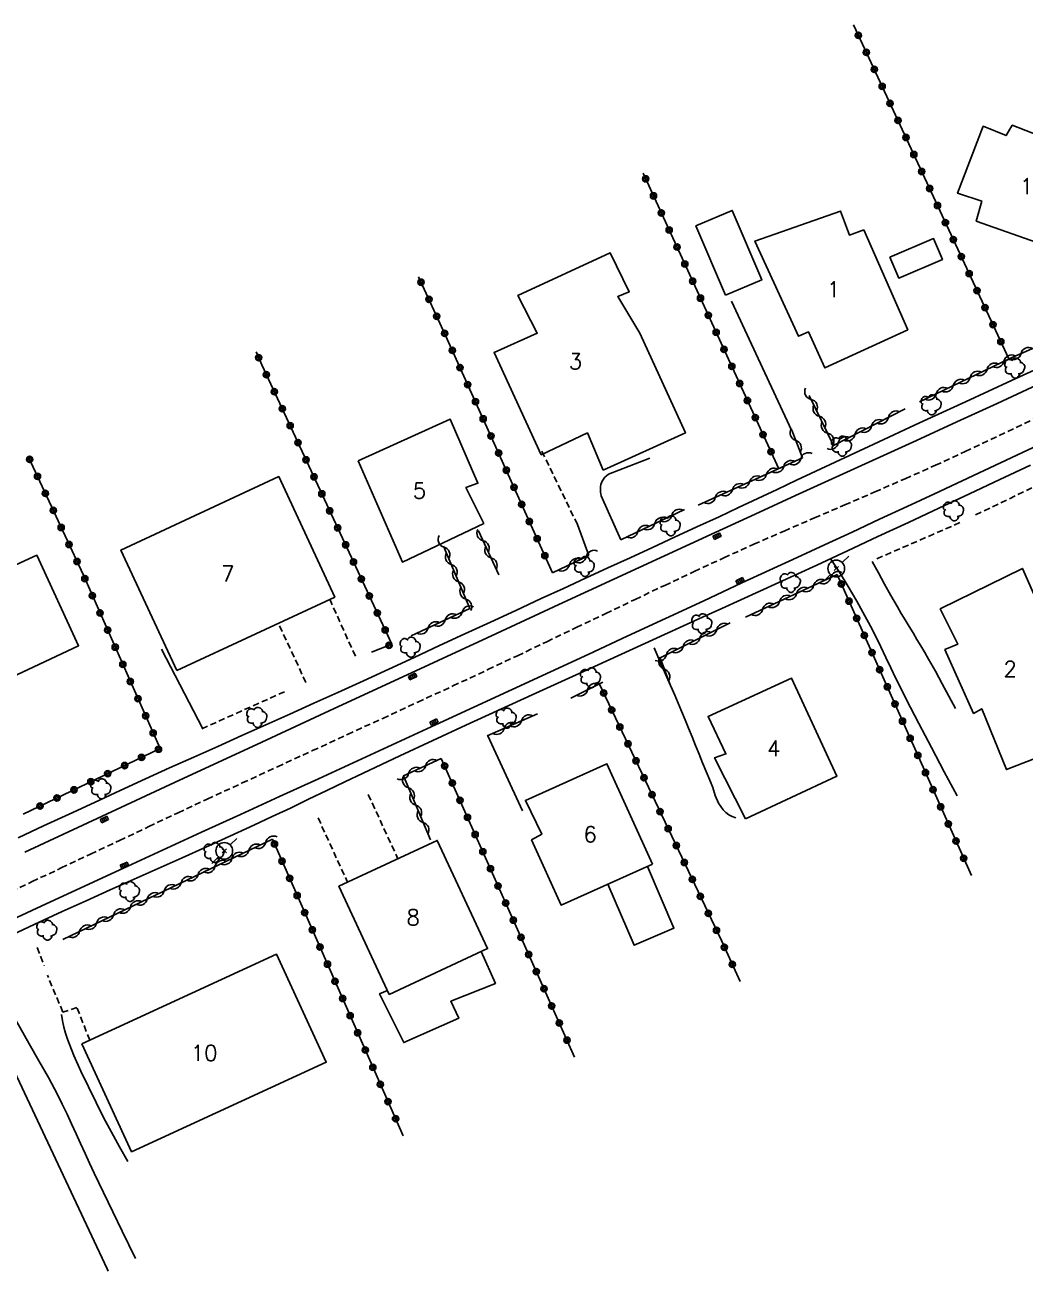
# Model space of a CAD drawing. Header units: millimetres. Extents: x 168000 to 169000, y 126998 to 128000.
# Drawn here: x 168180 to 168260, y 127900.4 to 128000 of the extents above; entities that cross this region are included whole.
import ezdxf
from ezdxf.enums import TextEntityAlignment as Align

# ---------------------------------------------------------------- set-up
doc = ezdxf.new("R2010")
doc.units = ezdxf.units.MM
doc.linetypes.add('DASHED', pattern=[0.75, 0.5, -0.25])
doc.layers.get('0').update_dxf_attribs({"linetype": 'CONTINUOUS'})
for name, color, linetype in [('W0001', 6, 'DASHED'), ('W0014', 7, 'CONTINUOUS'), ('W0017', 7, 'CONTINUOUS'), ('W0101', 7, 'CONTINUOUS'), ('W0104', 1, 'CONTINUOUS'), ('W0112', 1, 'DASHED'), ('W0300', 7, 'CONTINUOUS'), ('W0310', 3, 'CONTINUOUS'), ('W0323', 7, 'CONTINUOUS'), ('W0333', 7, 'CONTINUOUS'), ('W0401', 7, 'CONTINUOUS'), ('W0473', 7, 'CONTINUOUS'), ('W0991', 7, 'CONTINUOUS')]:
    doc.layers.add(name, color=color, linetype=linetype)
doc.styles.get("Standard").update_dxf_attribs({"font": 'romans.shx', "width": 0.85})

# ---------------------------------------------------------------- blocks, each defined once
blk = doc.blocks.new('T401')
for p, q in [((-0.3, 0.3), (0, 0.3)), ((-0.3, -0.25), (-0.3, 0.3)), ((-0.3, 0.15), (0, 0.15)), ((-0.3, 0), (0, 0)), ((0, 0.3), (0, -0.25)), ((-0.3, -0.15), (0, -0.15)), ((-0.3, -0.25), (-0.3, -0.3)), ((-0.3, -0.3), (0, -0.3)), ((0, -0.3), (0, -0.25))]:
    blk.add_line(p, q)
blk = doc.blocks.new('T300')
for p, q in [((-0.8, 0.514), (-0.857, 0.343)), ((-0.857, 0.343), (-0.857, 0.171)), ((-0.857, 0.171), (-0.743, 0.057)), ((-0.686, 0.629), (-0.8, 0.514)), ((-0.8, -0.057), (-0.743, 0.057)), ((-0.743, 0.057), (-0.686, 0.114)), ((-0.571, 0.686), (-0.686, 0.629)), ((-0.457, 0.686), (-0.571, 0.686)), ((-0.286, 0.629), (-0.457, 0.686)), ((-0.286, 0.629), (-0.171, 0.743)), ((-0.229, 0.571), (-0.286, 0.629)), ((-0.171, 0.743), (-0.057, 0.8)), ((-0.057, 0.8), (0.057, 0.8)), ((0.057, 0.8), (0.229, 0.743)), ((0.229, 0.743), (0.343, 0.629)), ((0.343, 0.629), (0.4, 0.514)), ((0.457, 0.457), (0.343, 0.457)), ((0.4, 0.514), (0.4, 0.457)), ((0.571, 0.4), (0.457, 0.457)), ((0.571, 0.4), (0.686, 0.286)), ((0.686, 0.286), (0.743, 0.171)), ((0.743, 0.057), (0.686, -0.171)), ((0.743, 0.171), (0.743, 0.057)), ((-0.8, -0.171), (-0.8, -0.057)), ((-0.8, -0.229), (-0.8, -0.171)), ((-0.743, -0.343), (-0.8, -0.229)), ((-0.686, -0.4), (-0.743, -0.343)), ((-0.514, -0.457), (-0.686, -0.4)), ((-0.4, -0.457), (-0.514, -0.457)), ((-0.4, -0.457), (-0.343, -0.457)), ((-0.343, -0.457), (-0.343, -0.4)), ((-0.343, -0.514), (-0.343, -0.457)), ((-0.286, -0.629), (-0.343, -0.514)), ((-0.171, -0.743), (-0.286, -0.629)), ((-0.057, -0.8), (-0.171, -0.743)), ((0.057, -0.8), (-0.057, -0.8)), ((0.171, -0.743), (0.057, -0.8)), ((0.229, -0.686), (0.171, -0.743)), ((0.286, -0.457), (0.229, -0.457)), ((0.286, -0.629), (0.229, -0.686)), ((0.457, -0.4), (0.286, -0.457)), ((0.343, -0.514), (0.286, -0.629)), ((0.343, -0.514), (0.343, -0.457)), ((0.571, -0.343), (0.457, -0.4)), ((0.629, -0.286), (0.571, -0.343)), ((0.686, -0.171), (0.629, -0.286))]:
    blk.add_line(p, q)
blk = doc.blocks.new('T473')
for p, q in [((0.500001, 0.500001), (1.000002, 1.000002)), ((-0.166667, 0.166667), (0.166667, -0.166667)), ((-0.166667, -0.166667), (0.166667, 0.166667)), ((-1.000002, -1.000002), (-0.500001, -0.500001))]:
    blk.add_line(p, q)
blk.add_ellipse((0, 0), major_axis=(0.471405, 0.471405), ratio=1, start_param=5.497787144, end_param=11.780972451)
blk = doc.blocks.new('t310o')
at = {"color": 0, "linetype": 'Continuous'}
for centre, start, end in [((-0.5, 0.375), 216.8699, 323.1304), ((0.5, -0.375), 36.8699, 143.1303)]:
    blk.add_arc(centre, 0.625, start, end, dxfattribs=at)
blk = doc.blocks.new('t323o')
at = {"color": 0, "linetype": 'Continuous'}
for radius in [0.25, 0.15]:
    blk.add_circle((0, 0), radius, dxfattribs=at)

msp = doc.modelspace()

# ---------------------------------------------------------------- linework, layer by layer
at = {"layer": 'W0001'}
msp.add_lwpolyline([(168178.203, 127930.44), (168180.542, 127931.527), (168182.877, 127932.623), (168185.21, 127933.723), (168187.542, 127934.825), (168189.874, 127935.927), (168192.208, 127937.024), (168194.545, 127938.115), (168197.349, 127939.415), (168200.155, 127940.709), (168202.963, 127942), (168205.771, 127943.289), (168208.579, 127944.579), (168211.386, 127945.871), (168214.191, 127947.169), (168216.992, 127948.474), (168219.354, 127949.585), (168221.71, 127950.706), (168224.064, 127951.833), (168226.417, 127952.961), (168228.772, 127954.088), (168231.13, 127955.207), (168233.493, 127956.315), (168235.863, 127957.407), (168238.268, 127958.49), (168240.682, 127959.551), (168243.103, 127960.597), (168245.527, 127961.636), (168247.949, 127962.678), (168250.367, 127963.732), (168252.777, 127964.805), (168255.174, 127965.904), (168261.895, 127969.084)], dxfattribs=at)
at = {"layer": 'W0014'}
for points in [[(168273.021, 127976.859), (168270.001, 127975.446), (168266.98, 127974.037), (168263.956, 127972.633), (168260.93, 127971.233), (168257.712, 127969.75), (168254.491, 127968.272), (168251.269, 127966.797), (168248.046, 127965.324), (168244.823, 127963.852), (168241.6, 127962.38), (168238.378, 127960.904), (168235.158, 127959.426), (168229.084, 127956.629), (168223.012, 127953.827), (168216.941, 127951.023), (168210.871, 127948.217), (168204.688, 127945.358), (168198.507, 127942.498), (168192.326, 127939.636), (168186.145, 127936.773), (168183.047, 127935.335), (168179.95, 127933.895)], [(168179.428, 127935.03), (168181.464, 127935.977), (168183.501, 127936.923), (168185.539, 127937.866), (168187.578, 127938.806), (168189.62, 127939.74), (168191.539, 127940.611), (168193.461, 127941.476), (168195.385, 127942.338), (168197.31, 127943.196), (168199.236, 127944.055), (168201.16, 127944.915), (168203.082, 127945.78), (168205.002, 127946.65), (168207.037, 127947.579), (168209.069, 127948.513), (168211.1, 127949.45), (168213.13, 127950.389), (168215.16, 127951.33), (168217.189, 127952.27), (168219.219, 127953.21), (168221.25, 127954.147), (168223.029, 127954.966), (168224.808, 127955.783), (168226.588, 127956.6), (168228.367, 127957.416), (168230.147, 127958.233), (168231.925, 127959.052), (168233.703, 127959.873), (168235.479, 127960.697), (168237.027, 127961.419), (168238.573, 127962.145), (168240.119, 127962.873), (168241.663, 127963.602), (168243.208, 127964.331), (168244.753, 127965.058), (168246.3, 127965.784), (168247.848, 127966.505), (168251.516, 127968.201), (168255.188, 127969.888), (168258.862, 127971.569), (168262.537, 127973.249)], [(168175.494, 127926.907), (168181.665, 127929.763), (168187.839, 127932.611), (168190.959, 127934.045), (168194.08, 127935.475), (168197.203, 127936.903), (168200.326, 127938.329), (168203.449, 127939.755), (168206.571, 127941.183), (168209.693, 127942.614), (168212.812, 127944.048), (168215.877, 127945.462), (168218.941, 127946.878), (168222.003, 127948.296), (168225.065, 127949.716), (168228.127, 127951.137), (168231.188, 127952.558), (168234.25, 127953.979), (168237.312, 127955.398), (168239.512, 127956.416), (168241.713, 127957.434), (168243.913, 127958.45), (168246.114, 127959.467), (168248.314, 127960.485), (168250.514, 127961.504), (168252.713, 127962.526), (168254.91, 127963.55), (168259.754, 127965.816), (168264.594, 127968.089)], [(168178.486, 127927.074), (168180.716, 127928.108), (168182.948, 127929.135), (168184.86, 127930.005), (168186.775, 127930.868), (168188.692, 127931.725), (168190.611, 127932.579), (168192.53, 127933.435), (168194.446, 127934.294), (168196.359, 127935.161), (168198.268, 127936.038), (168199.732, 127936.721), (168201.192, 127937.412), (168202.65, 127938.108), (168204.106, 127938.808), (168205.562, 127939.508), (168207.019, 127940.205), (168208.479, 127940.899), (168209.941, 127941.585), (168215.226, 127944.029), (168220.522, 127946.447), (168225.823, 127948.855), (168231.121, 127951.269), (168232.643, 127951.964), (168234.166, 127952.657), (168235.689, 127953.351), (168237.212, 127954.044), (168238.734, 127954.738), (168240.256, 127955.433), (168241.777, 127956.131), (168243.297, 127956.831), (168245.742, 127957.964), (168248.185, 127959.103), (168250.626, 127960.245), (168253.066, 127961.39), (168255.506, 127962.536), (168257.946, 127963.679), (168260.388, 127964.82)]]:
    msp.add_lwpolyline(points, dxfattribs=at)
at = {"layer": 'W0017'}
for points in [[(168241.285, 127967.611), (168236.469, 127977.909)], [(168229.945, 127965.366), (168226.637, 127964.084)], [(168226.637, 127964.084), (168226.483, 127963.974), (168226.345, 127963.844), (168226.225, 127963.698), (168226.125, 127963.538), (168226.064, 127963.4), (168226.024, 127963.256), (168226.001, 127963.109), (168225.988, 127962.961), (168225.987, 127962.813), (168225.998, 127962.665), (168226.023, 127962.518), (168226.061, 127962.375)], [(168226.061, 127962.375), (168227.617, 127958.858)], [(168225.066, 127957.603), (168224.152, 127960.076)], [(168244.373, 127957.388), (168245.102, 127956.255), (168245.809, 127955.108), (168246.491, 127953.946), (168247.15, 127952.771), (168247.588, 127951.95), (168248.011, 127951.121), (168248.422, 127950.286), (168248.825, 127949.447), (168249.225, 127948.607), (168249.627, 127947.768), (168250.035, 127946.932), (168250.453, 127946.101), (168251.451, 127944.166), (168252.461, 127942.237), (168253.484, 127940.315), (168254.52, 127938.399)], [(168247.723, 127957.122), (168248.217, 127956.207), (168248.719, 127955.296), (168249.228, 127954.389), (168249.744, 127953.486), (168250.05, 127952.962), (168250.361, 127952.441), (168250.676, 127951.923), (168250.993, 127951.405), (168251.309, 127950.887), (168251.623, 127950.368), (168251.932, 127949.846), (168252.236, 127949.321), (168252.789, 127948.338), (168253.332, 127947.349), (168253.865, 127946.354), (168254.387, 127945.354)], [(168190.894, 127950.11), (168194.189, 127943.741)], [(168230.279, 127950.221), (168230.835, 127948.959), (168231.386, 127947.694), (168231.931, 127946.427), (168232.471, 127945.157), (168232.759, 127944.47), (168233.042, 127943.781), (168233.324, 127943.09), (168233.603, 127942.4), (168233.884, 127941.709), (168234.166, 127941.02), (168234.453, 127940.332), (168234.744, 127939.646), (168234.97, 127939.047), (168235.179, 127938.424), (168235.44, 127937.81), (168235.811, 127937.259), (168236.023, 127937.046), (168236.263, 127936.867), (168236.527, 127936.724), (168236.809, 127936.621)], [(168219.75, 127937.192), (168216.98, 127943.17)], [(168176.952, 127924.502), (168177.601, 127923.35), (168178.249, 127922.198), (168178.897, 127921.045), (168179.545, 127919.893), (168180.309, 127918.553), (168181.08, 127917.217), (168181.84, 127915.873), (168182.566, 127914.511), (168182.955, 127913.736), (168183.331, 127912.955), (168183.698, 127912.17), (168184.058, 127911.381), (168184.414, 127910.592), (168184.772, 127909.802), (168185.134, 127909.015), (168185.503, 127908.231), (168186.614, 127905.915), (168187.733, 127903.603), (168188.81, 127901.4)], [(168188.196, 127909.16), (168187.531, 127910.325), (168186.886, 127911.501), (168186.262, 127912.688), (168185.657, 127913.885), (168185.043, 127915.124), (168184.438, 127916.369), (168183.871, 127917.634), (168183.374, 127918.928), (168183.217, 127919.415), (168183.082, 127919.909), (168182.97, 127920.409), (168182.88, 127920.913)]]:
    msp.add_lwpolyline(points, dxfattribs=at)
at = {"layer": 'W0101'}
for points in [[(168261.35, 127982.451), (168256.043, 127984.319), (168256.482, 127985.915), (168254.561, 127986.543), (168256.609, 127991.903), (168258.428, 127991.158), (168258.928, 127991.982), (168267.049, 127988.812), (168264.727, 127982.22), (168261.623, 127983.311)], [(168247.055, 127983.628), (168250.566, 127975.634), (168243.939, 127972.593), (168242.621, 127975.476), (168241.83, 127975.121), (168238.352, 127982.721), (168245.18, 127985.126), (168245.902, 127983.208)], [(168226.219, 127964.424), (168232.785, 127967.398), (168229.145, 127975.376), (168227.371, 127978.292), (168228.303, 127978.675), (168226.76, 127981.797), (168219.389, 127978.38), (168220.936, 127975.359), (168217.482, 127973.82), (168221.26, 127965.642), (168224.951, 127967.386)], [(168206.627, 127965.151), (168210.152, 127957.064), (168216.664, 127960.153), (168215.234, 127963.029), (168216.187, 127963.373), (168213.984, 127968.486)], [(168192.123, 127948.396), (168204.746, 127954.275), (168200.26, 127963.907), (168187.637, 127958.029)], [(168167.937, 127951.655), (168173.138, 127939.95), (168177.634, 127942.084), (168175.716, 127946.378), (168184.261, 127950.383), (168180.92, 127957.618)], [(168265.16, 127944.307), (168259.744, 127956.564), (168253.17, 127953.319), (168254.566, 127950.495), (168253.543, 127950.08), (168255.838, 127944.976), (168256.484, 127945.345), (168258.467, 127940.489), (168261.418, 127941.645), (168260.824, 127942.519)], [(168237.59, 127936.54), (168235.127, 127941.426), (168236.033, 127941.739), (168234.604, 127944.729), (168241.264, 127947.803), (168244.898, 127939.958)], [(168230.156, 127932.914), (168226.506, 127940.953), (168219.998, 127938.015), (168221.293, 127935.31), (168220.488, 127934.866), (168222.846, 127929.659)], [(168209.096, 127922.521), (168205.078, 127931.163), (168212.943, 127934.819), (168216.961, 127926.177)], [(168184.529, 127918.575), (168200.098, 127925.731), (168204.066, 127917.099), (168188.5, 127909.942)]]:
    msp.add_lwpolyline(points, close=True, dxfattribs=at)
at = {"layer": 'W0104'}
for points in [[(168235.99, 127978.388), (168233.627, 127983.938), (168236.531, 127985.175), (168238.896, 127979.624)], [(168249.139, 127981.446), (168252.635, 127982.927), (168253.344, 127981.252), (168249.85, 127979.772)]]:
    msp.add_lwpolyline(points, close=True, dxfattribs=at)
for points in [[(168229.758, 127932.737), (168231.867, 127927.821), (168228.695, 127926.44), (168226.576, 127931.319)], [(168216.441, 127925.936), (168217.596, 127923.395), (168214.033, 127921.963), (168214.662, 127920.604), (168210.262, 127918.659), (168208.326, 127922.566), (168208.955, 127922.822)], [(168216.961, 127926.177), (168216.961, 127926.177)]]:
    msp.add_lwpolyline(points, dxfattribs=at)
at = {"layer": 'W0112'}
for points in [[(168224.152, 127960.076), (168221.256, 127966.037)], [(168261.182, 127963.32), (168255.973, 127960.831)], [(168254.746, 127960.219), (168247.885, 127957.238)], [(168204.344, 127954.108), (168206.471, 127949.365)], [(168202.437, 127947.433), (168200.23, 127952.199)], [(168194.111, 127943.749), (168200.824, 127946.751)], [(168207.424, 127938.495), (168209.793, 127933.354)], [(168203.412, 127936.625), (168205.76, 127931.48)], [(168180.946, 127926.258), (168181.513, 127924.813)], [(168185.145, 127918.857), (168184.13, 127921.469), (168182.995, 127921.101), (168181.767, 127924.047)]]:
    msp.add_lwpolyline(points, dxfattribs=at)
at = {"layer": 'W0310'}
for points in [[(168251.5, 127969.874), (168258.736, 127973.348), (168269.896, 127978.234)], [(168242.682, 127970.39), (168244.637, 127966.399), (168250.357, 127969.308)], [(168242.141, 127965.391), (168241.309, 127967.609)], [(168233.812, 127961.617), (168242.158, 127965.389)], [(168227.631, 127958.857), (168232.705, 127961.276)], [(168216.244, 127959.556), (168217.863, 127956.052)], [(168210.852, 127951.18), (168215.547, 127953.354), (168213.445, 127958.349)], [(168222.164, 127956.207), (168225.066, 127957.603)], [(168244.92, 127956.065), (168237.6, 127952.655)], [(168236.373, 127952.206), (168230.766, 127949.412), (168231.613, 127947.119)], [(168223.619, 127946.203), (168226.182, 127947.465)], [(168216.928, 127943.176), (168220.967, 127944.951)], [(168213.262, 127941.373), (168210.232, 127939.979), (168212.391, 127934.882)], [(168182.985, 127926.914), (168199.756, 127934.926)]]:
    msp.add_lwpolyline(points, dxfattribs=at)
at = {"layer": 'W0323'}
for points in [[(168258.646, 127973.325), (168246.237, 128000)], [(168229.402, 127988.159), (168240.254, 127964.527)], [(168211.449, 127979.869), (168213.609, 127975.179), (168222.164, 127956.207)], [(168207.689, 127949.856), (168209.305, 127950.502), (168198.916, 127972.825), (168198.446, 127973.865)], [(168179.823, 127936.918), (168190.772, 127942.164), (168184.638, 127956.02), (168180.253, 127965.464)], [(168242.158, 127965.389), (168242.146, 127965.39)], [(168255.655, 127932.029), (168244.926, 127956.064)], [(168225.865, 127947.425), (168235.662, 127926.825), (168237.158, 127923.553)], [(168223.921, 127917.488), (168213.262, 127941.373)], [(168199.756, 127934.926), (168210.211, 127911.206)]]:
    msp.add_lwpolyline(points, dxfattribs=at)
at = {"layer": 'W0333'}
msp.add_lwpolyline([(168186.634, 127900.403), (168186.549, 127900.588), (168175.584, 127923.844)], dxfattribs=at)

# ---------------------------------------------------------------- block references
at = {"layer": 'W0300'}
for p in [(168259.18, 127972.574), (168252.49, 127969.624), (168245.336, 127966.323), (168254.289, 127961.162), (168231.627, 127959.963), (168224.756, 127956.712), (168241.236, 127955.447), (168234.154, 127952.133), (168210.832, 127950.265), (168225.258, 127947.808), (168198.568, 127944.656), (168218.518, 127944.592), (168186.105, 127938.942), (168195.145, 127933.845), (168188.377, 127930.729), (168181.77, 127927.638)]:
    msp.add_blockref('T300', p, dxfattribs=at)
at = {"layer": 'W0310'}
for p, rotation in [((168258.261, 127973.12), 25.64563915597087), ((168259.628, 127973.738), 23.64445825996166), ((168256.909, 127972.471), 25.64563915597087), ((168254.204, 127971.172), 25.64563915597087), ((168255.557, 127971.822), 25.64563915597087), ((168242.841, 127970.066), 296.0980233661684), ((168252.852, 127970.523), 25.64563915597087), ((168243.501, 127968.718), 296.0980233661684), ((168247.683, 127967.948), 26.95636061259108), ((168249.02, 127968.628), 26.95636061259108), ((168241.614, 127966.795), 110.5617068577962), ((168244.161, 127967.371), 296.0980233661684), ((168246.346, 127967.268), 26.95636061259108), ((168245.009, 127966.588), 26.95636061259108), ((168242.013, 127965.324), 24.32073378661744), ((168239.28, 127964.088), 24.32073378661744), ((168240.646, 127964.706), 24.32073378661744), ((168237.913, 127963.47), 24.32073378661744), ((168235.179, 127962.235), 24.32073378661744), ((168236.546, 127962.853), 24.32073378661744), ((168230.339, 127960.148), 25.48920055626492), ((168231.693, 127960.794), 25.48920055626492), ((168216.605, 127958.775), 294.7989852989906), ((168228.985, 127959.503), 25.48920055626492), ((168213.481, 127958.263), 112.8223715439647), ((168214.063, 127956.881), 112.8223715439647), ((168217.234, 127957.414), 294.7989852989906), ((168224.867, 127957.507), 25.68976708611087), ((168223.516, 127956.857), 25.68976708611087), ((168214.645, 127955.498), 112.8223715439647), ((168243.039, 127955.189), 204.9783162402998), ((168244.399, 127955.822), 204.9783162402998), ((168215.227, 127954.115), 112.8223715439647), ((168241.679, 127954.555), 204.9783162402998), ((168214.935, 127953.071), 24.84629715872834), ((168238.96, 127953.288), 204.9783162402998), ((168240.319, 127953.922), 204.9783162402998), ((168213.574, 127952.441), 24.84629715872834), ((168212.213, 127951.81), 24.84629715872834), ((168235.291, 127951.667), 206.4873370750288), ((168232.606, 127950.329), 206.4873370750288), ((168233.948, 127950.998), 206.4873370750288), ((168231.263, 127949.66), 206.4873370750288), ((168231.093, 127948.526), 290.2734779493391), ((168224.965, 127946.866), 26.21525348795596), ((168219.674, 127944.383), 23.72381837760965), ((168218.301, 127943.779), 23.72381837760965), ((168210.654, 127940.173), 204.705551558966), ((168212.017, 127940.8), 204.705551558966), ((168210.636, 127939.026), 292.9566655648862), ((168211.221, 127937.644), 292.9566655648862), ((168211.806, 127936.263), 292.9566655648862), ((168199.227, 127934.673), 25.53517829355849), ((168196.52, 127933.38), 25.53517829355849), ((168197.873, 127934.027), 25.53517829355849), ((168195.166, 127932.733), 25.53517829355849), ((168192.459, 127931.44), 25.53517829355849), ((168193.813, 127932.087), 25.53517829355849), ((168189.752, 127930.147), 25.53517829355849), ((168191.106, 127930.794), 25.53517829355849), ((168188.399, 127929.5), 25.53517829355849), ((168185.692, 127928.207), 25.53517829355849), ((168187.045, 127928.854), 25.53517829355849), ((168184.338, 127927.561), 25.53517829355849)]:
    msp.add_blockref('t310o', p, dxfattribs=dict(at, rotation=rotation))
at = {"layer": 'W0323'}
for p, rotation in [((168246.625, 127999.166), 114.9466749002189), ((168247.258, 127997.806), 114.9466749002189), ((168247.891, 127996.446), 114.9466749002189), ((168248.523, 127995.086), 114.9466749002189), ((168249.156, 127993.726), 114.9466749002189), ((168249.789, 127992.366), 114.9466749002189), ((168250.421, 127991.006), 114.9466749002189), ((168251.054, 127989.646), 114.9466749002189), ((168251.687, 127988.286), 114.9466749002189), ((168229.613, 127987.7), 294.6650153539507), ((168230.239, 127986.337), 294.6650153539507), ((168252.319, 127986.926), 114.9466749002189), ((168252.952, 127985.565), 114.9466749002189), ((168230.864, 127984.974), 294.6650153539507), ((168231.49, 127983.611), 294.6650153539507), ((168253.585, 127984.205), 114.9466749002189), ((168232.116, 127982.248), 294.6650153539507), ((168254.217, 127982.845), 114.9466749002189), ((168254.85, 127981.485), 114.9466749002189), ((168232.742, 127980.885), 294.6650153539507), ((168211.648, 127979.437), 294.7289774114334), ((168233.368, 127979.522), 294.6650153539507), ((168255.483, 127980.125), 114.9466749002189), ((168256.115, 127978.765), 114.9466749002189), ((168212.275, 127978.075), 294.7289774114334), ((168233.994, 127978.158), 294.6650153539507), ((168256.748, 127977.405), 114.9466749002189), ((168212.903, 127976.713), 294.7289774114334), ((168234.62, 127976.795), 294.6650153539507), ((168213.53, 127975.35), 294.7289774114334), ((168235.246, 127975.432), 294.6650153539507), ((168257.381, 127976.045), 114.9466749002189), ((168258.013, 127974.685), 114.9466749002189), ((168198.653, 127973.406), 114.3138537658857), ((168214.148, 127973.983), 294.2719314789142), ((168235.872, 127974.069), 294.6650153539507), ((168214.765, 127972.616), 294.2719314789142), ((168236.498, 127972.706), 294.6650153539507), ((168199.28, 127972.043), 114.9570065556983), ((168237.124, 127971.343), 294.6650153539507), ((168199.913, 127970.683), 114.9570065556983), ((168215.381, 127971.248), 294.2719314789142), ((168200.546, 127969.323), 114.9570065556983), ((168215.998, 127969.881), 294.2719314789142), ((168237.75, 127969.98), 294.6650153539507), ((168216.615, 127968.514), 294.2719314789142), ((168238.376, 127968.616), 294.6650153539507), ((168201.179, 127967.963), 114.9570065556983), ((168201.812, 127966.603), 114.9570065556983), ((168217.231, 127967.146), 294.2719314789142), ((168239.002, 127967.253), 294.6650153539507), ((168217.848, 127965.779), 294.2719314789142), ((168239.628, 127965.89), 294.6650153539507), ((168180.34, 127965.277), 114.9048471385985), ((168202.444, 127965.243), 114.9570065556983), ((168218.464, 127964.411), 294.2719314789142), ((168180.972, 127963.916), 114.9048471385985), ((168203.077, 127963.883), 114.9570065556983), ((168181.603, 127962.556), 114.9048471385985), ((168203.71, 127962.524), 114.9570065556983), ((168219.081, 127963.044), 294.2719314789142), ((168219.698, 127961.677), 294.2719314789142), ((168182.235, 127961.195), 114.9048471385985), ((168204.343, 127961.164), 114.9570065556983), ((168220.314, 127960.309), 294.2719314789142), ((168182.867, 127959.835), 114.9048471385985), ((168204.976, 127959.804), 114.9570065556983), ((168183.498, 127958.474), 114.9048471385985), ((168205.609, 127958.444), 114.9570065556983), ((168220.931, 127958.942), 294.2719314789142), ((168221.547, 127957.574), 294.2719314789142), ((168184.13, 127957.114), 114.9048471385985), ((168206.242, 127957.084), 114.9570065556983), ((168184.757, 127955.751), 113.8787951186772), ((168206.875, 127955.724), 114.9570065556983), ((168185.364, 127954.38), 113.8787951186772), ((168207.508, 127954.364), 114.9570065556983), ((168245.261, 127955.314), 114.0554790702943), ((168245.872, 127953.944), 114.0554790702943), ((168185.971, 127953.008), 113.8787951186772), ((168208.141, 127953.004), 114.9570065556983), ((168246.484, 127952.574), 114.0554790702943), ((168186.579, 127951.636), 113.8787951186772), ((168208.774, 127951.644), 114.9570065556983), ((168209.082, 127950.413), 21.78918247430588), ((168247.095, 127951.205), 114.0554790702943), ((168187.186, 127950.265), 113.8787951186772), ((168247.707, 127949.835), 114.0554790702943), ((168187.793, 127948.893), 113.8787951186772), ((168248.318, 127948.465), 114.0554790702943), ((168188.4, 127947.522), 113.8787951186772), ((168226.255, 127946.604), 295.4349439295867), ((168248.929, 127947.096), 114.0554790702943), ((168189.007, 127946.15), 113.8787951186772), ((168249.541, 127945.726), 114.0554790702943), ((168189.615, 127944.778), 113.8787951186772), ((168226.9, 127945.25), 295.4349439295867), ((168190.222, 127943.407), 113.8787951186772), ((168227.544, 127943.895), 295.4349439295867), ((168250.152, 127944.356), 114.0554790702943), ((168228.188, 127942.541), 295.4349439295867), ((168250.764, 127942.986), 114.0554790702943), ((168189.292, 127941.455), 25.60050292909953), ((168190.645, 127942.103), 25.60050292909953), ((168251.375, 127941.617), 114.0554790702943), ((168187.939, 127940.807), 25.60050292909953), ((168213.529, 127940.774), 114.049663739846), ((168228.832, 127941.186), 295.4349439295867), ((168185.234, 127939.511), 25.60050292909953), ((168186.587, 127940.159), 25.60050292909953), ((168214.14, 127939.404), 114.049663739846), ((168229.476, 127939.831), 295.4349439295867), ((168251.987, 127940.247), 114.0554790702943), ((168183.881, 127938.862), 25.60050292909953), ((168230.121, 127938.477), 295.4349439295867), ((168252.598, 127938.877), 114.0554790702943), ((168181.176, 127937.566), 25.60050292909953), ((168182.528, 127938.214), 25.60050292909953), ((168214.752, 127938.035), 114.049663739846), ((168253.209, 127937.507), 114.0554790702943), ((168215.363, 127936.665), 114.049663739846), ((168230.765, 127937.122), 295.4349439295867), ((168231.409, 127935.767), 295.4349439295867), ((168253.821, 127936.138), 114.0554790702943), ((168199.926, 127934.54), 293.787194574439), ((168215.974, 127935.295), 114.049663739846), ((168232.053, 127934.413), 295.4349439295867), ((168254.432, 127934.768), 114.0554790702943), ((168216.586, 127933.925), 114.049663739846), ((168200.531, 127933.167), 293.787194574439), ((168217.197, 127932.556), 114.049663739846), ((168232.698, 127933.058), 295.4349439295867), ((168255.044, 127933.398), 114.0554790702943), ((168201.136, 127931.795), 293.787194574439), ((168233.342, 127931.704), 295.4349439295867), ((168217.808, 127931.186), 114.049663739846), ((168201.741, 127930.422), 293.787194574439), ((168218.42, 127929.816), 114.049663739846), ((168233.986, 127930.349), 295.4349439295867), ((168202.346, 127929.049), 293.787194574439), ((168219.031, 127928.446), 114.049663739846), ((168234.63, 127928.994), 295.4349439295867), ((168202.951, 127927.677), 293.787194574439), ((168235.274, 127927.64), 295.4349439295867), ((168219.642, 127927.076), 114.049663739846), ((168203.556, 127926.304), 293.787194574439), ((168220.253, 127925.707), 114.049663739846), ((168235.91, 127926.281), 294.564065617956), ((168204.161, 127924.932), 293.787194574439), ((168236.534, 127924.917), 294.564065617956), ((168204.766, 127923.559), 293.787194574439), ((168220.865, 127924.337), 114.049663739846), ((168221.476, 127922.967), 114.049663739846), ((168205.371, 127922.187), 293.787194574439), ((168222.087, 127921.597), 114.049663739846), ((168205.976, 127920.814), 293.787194574439), ((168222.699, 127920.227), 114.049663739846), ((168206.581, 127919.441), 293.787194574439), ((168223.31, 127918.858), 114.049663739846), ((168207.186, 127918.069), 293.787194574439), ((168207.791, 127916.696), 293.787194574439), ((168208.396, 127915.324), 293.787194574439), ((168209.001, 127913.951), 293.787194574439), ((168209.606, 127912.579), 293.787194574439)]:
    msp.add_blockref('t323o', p, dxfattribs=dict(at, rotation=rotation))
at = {"layer": 'W0401'}
for p, rotation in [((168235.254, 127959.271), 114.6914883361876), ((168237.217, 127955.425), 294.85693418722), ((168210.904, 127948.051), 114.8056344575969), ((168212.746, 127944.138), 294.7286495742288), ((168186.252, 127936.631), 114.8582815557193), ((168187.983, 127932.698), 294.7174753847466)]:
    msp.add_blockref('T401', p, dxfattribs=dict(at, rotation=rotation))
at = {"layer": 'W0473'}
for p in [(168244.855, 127956.554), (168195.91, 127933.985)]:
    msp.add_blockref('T473', p, dxfattribs=at)

# ---------------------------------------------------------------- texts
at = {"layer": 'W0991'}
for s, p in [('10', (168260.615, 127987.101)), ('1', (168244.634, 127978.86)), ('3', (168223.988, 127973.11)), ('5', (168211.52, 127962.775)), ('7', (168196.192, 127956.152)), ('2', (168258.758, 127948.527)), ('4', (168239.857, 127942.171)), ('6', (168225.168, 127935.306)), ('8', (168211.019, 127928.67)), ('10', (168194.298, 127917.837))]:
    msp.add_text(s, height=1.25, dxfattribs=at).set_placement(p, align=Align.MIDDLE_CENTER)

doc.saveas('drawing.dxf')
